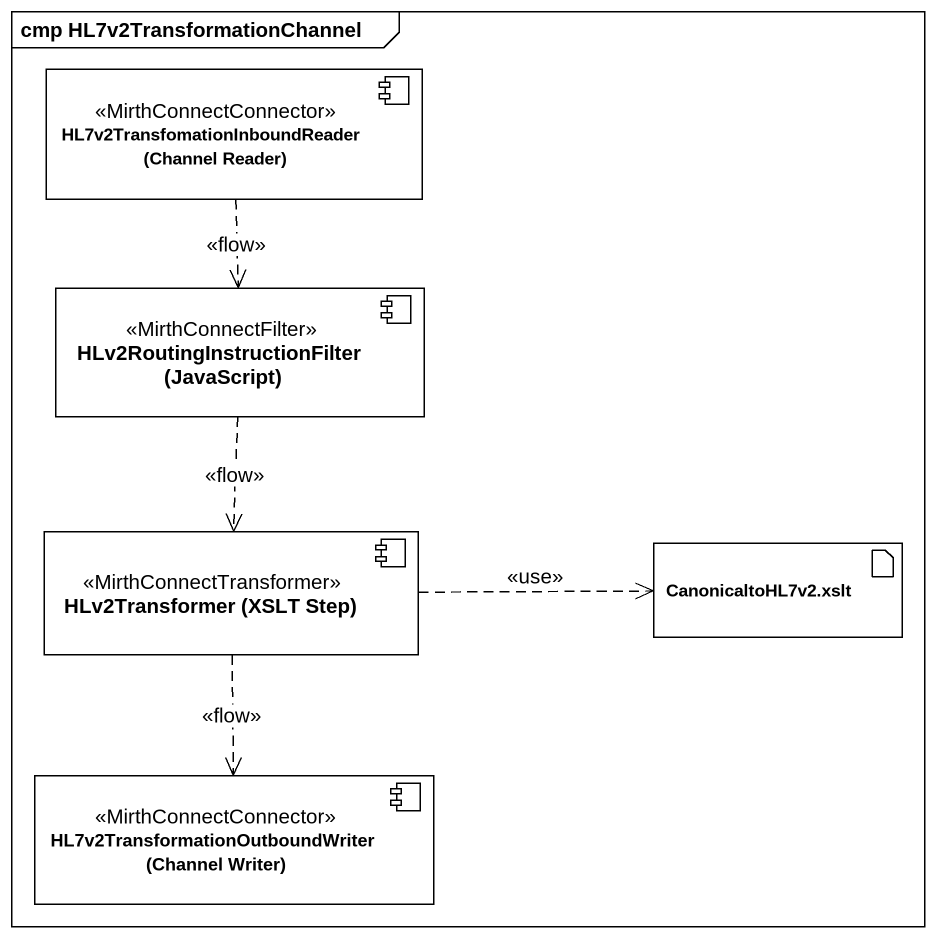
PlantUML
@startuml
mainframe cmp HL7v2TransformationChannel
component "HL7v2TransfomationInboundReader (Channel Reader)" as HL7v2TransfomationInboundRea <<MirthConnectConnector>>
component "HLv2RoutingInstructionFilter (JavaScript)" as HLv2RoutingInstructionFilter <<MirthConnectFilter>>
component "HLv2Transformer (XSLT Step)" as HLv2Transformer_XSLT_Step <<MirthConnectTransformer>>
artifact "CanonicaltoHL7v2.xslt" as CanonicaltoHL7v2_xslt
component "HL7v2TransformationOutboundWriter (Channel Writer)" as HL7v2TransformationOutboundW <<MirthConnectConnector>>
HL7v2TransfomationInboundRea ..> HLv2RoutingInstructionFilter : <<flow>>
HLv2RoutingInstructionFilter ..> HLv2Transformer_XSLT_Step : <<flow>>
HLv2Transformer_XSLT_Step .right.> CanonicaltoHL7v2_xslt : <<use>>
HLv2Transformer_XSLT_Step ..> HL7v2TransformationOutboundW : <<flow>>
@enduml
